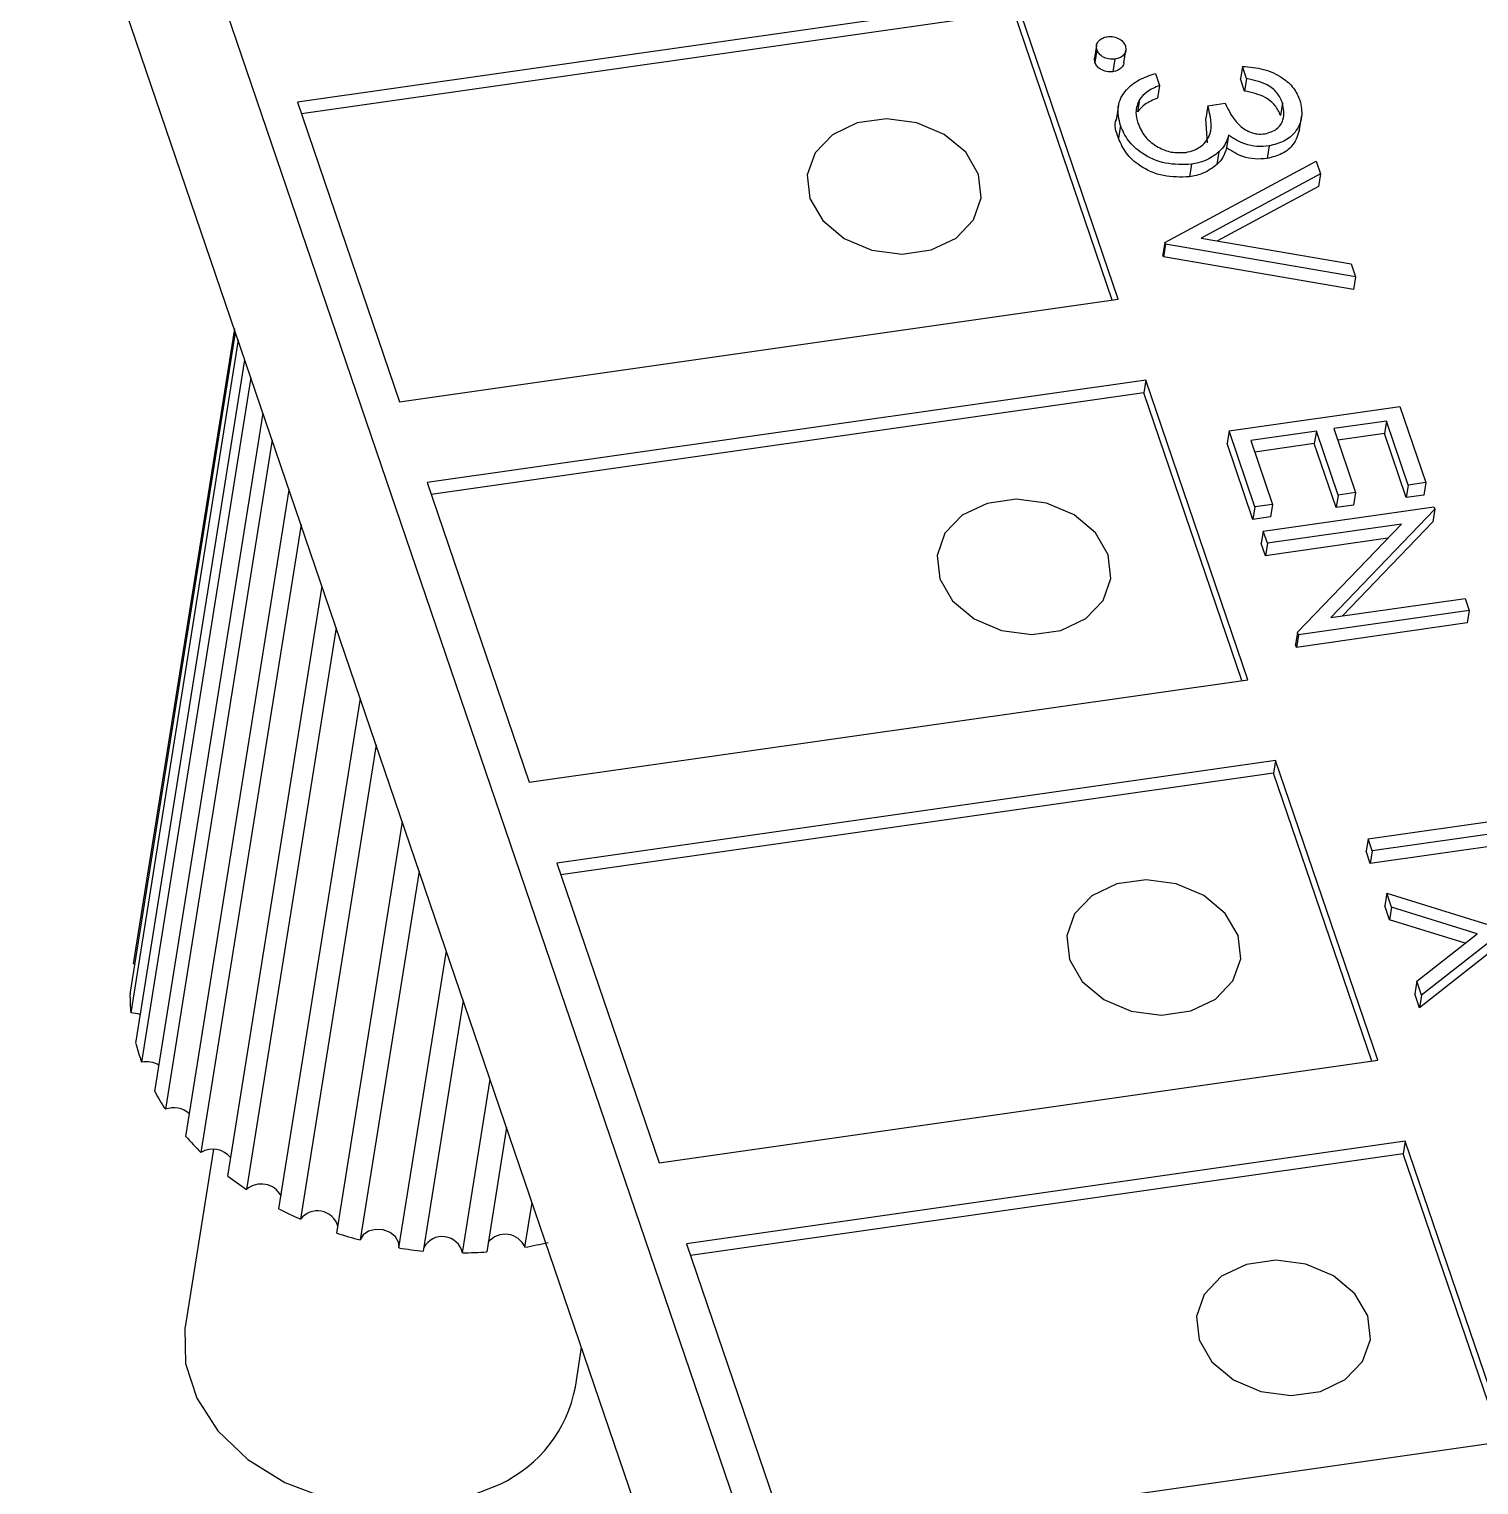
# Model space of a CAD drawing. Header units: millimetres. Extents: x 5 to 415, y 5 to 292.
# Drawn here: x 308.54 to 315.88, y 226.37 to 233.75 of the extents above; entities that cross this region are included whole.
import ezdxf

# ---------------------------------------------------------------- set-up
doc = ezdxf.new("R2010")
doc.units = ezdxf.units.MM

msp = doc.modelspace()

# ---------------------------------------------------------------- linework, layer by layer
at = {"color": 7, "linetype": 'Continuous', "lineweight": 25}
for p, q in [((313.8644, 221.1438), (308.701, 236.2962)), ((313.7019, 220.1254), (308.5385, 235.2778)), ((313.5371, 233.8959), (309.8974, 233.3766)), ((314.0543, 232.3779), (313.5371, 233.8959)), ((313.5269, 233.8323), (309.9176, 233.3172)), ((314.024, 232.3736), (313.5269, 233.8323)), ((313.9442, 233.6628), (313.934, 233.5991)), ((313.9362, 233.5772), (313.9349, 233.5991)), ((313.9464, 233.6409), (313.9362, 233.5772)), ((314.0378, 233.5942), (314.0277, 233.5306)), ((314.0826, 233.5754), (314.0927, 233.6391)), ((314.2425, 233.5224), (314.2634, 233.4611)), ((314.6837, 233.5578), (314.6735, 233.4941)), ((314.7046, 233.4965), (314.6837, 233.5578)), ((314.2634, 233.4611), (314.2532, 233.3974)), ((314.6944, 233.4328), (314.6735, 233.4941)), ((314.7046, 233.4965), (314.6944, 233.4328)), ((309.8974, 233.3766), (310.4147, 231.8586)), ((314.0562, 233.363), (314.0435, 233.2835)), ((314.1621, 233.3905), (314.1519, 233.3269)), ((314.5076, 233.3582), (314.5963, 233.3708)), ((314.8863, 233.3726), (314.8761, 233.309)), ((314.5076, 233.3582), (314.4975, 233.2945)), ((314.5068, 233.1704), (314.4975, 233.2945)), ((314.9713, 233.2294), (314.984, 233.309)), ((314.0652, 233.2582), (314.055, 233.1945)), ((314.613, 233.2089), (314.6028, 233.1453)), ((314.818, 233.1545), (314.8079, 233.0909)), ((314.2902, 232.666), (315.0563, 233.0783)), ((314.5644, 233.1244), (314.5543, 233.0607)), ((315.0563, 233.0783), (315.0787, 233.0126)), ((314.4247, 233.0617), (314.4146, 232.998)), ((315.0787, 233.0126), (314.475, 232.6877)), ((315.0787, 233.0126), (315.0685, 232.949)), ((315.0685, 232.949), (314.5569, 232.6736)), ((314.2902, 232.666), (314.2801, 232.6023)), ((314.2932, 232.6572), (314.2831, 232.5935)), ((314.2932, 232.6572), (314.2902, 232.666)), ((315.2563, 232.4916), (314.2932, 232.6572)), ((314.475, 232.6877), (315.2339, 232.5572)), ((314.2831, 232.5935), (314.2801, 232.6023)), ((315.2461, 232.4279), (314.2831, 232.5935)), ((315.2339, 232.5572), (315.2563, 232.4916)), ((315.2563, 232.4916), (315.2461, 232.4279)), ((310.4147, 231.8586), (314.0543, 232.3779)), ((309.0495, 228.858), (309.5842, 232.2093)), ((309.578, 232.2273), (309.0648, 229.0102)), ((309.5969, 232.1718), (309.053, 228.7621)), ((309.0792, 228.6081), (309.6316, 232.0702)), ((309.6617, 231.9817), (309.1084, 228.5131)), ((314.194, 231.9681), (310.5543, 231.4487)), ((314.194, 231.9681), (314.1838, 231.9044)), ((314.7113, 230.4501), (314.194, 231.9681)), ((314.1838, 231.9044), (310.5745, 231.3894)), ((314.6809, 230.4457), (314.1838, 231.9044)), ((314.6155, 231.7114), (315.4801, 231.8347)), ((315.4801, 231.8347), (315.6114, 231.4494)), ((309.175, 228.364), (309.7233, 231.8009)), ((315.4123, 231.7608), (315.1463, 231.7228)), ((315.4123, 231.7608), (315.4021, 231.6971)), ((315.5227, 231.4367), (315.4123, 231.7608)), ((314.6155, 231.7114), (314.6054, 231.6477)), ((314.7468, 231.326), (314.6155, 231.7114)), ((315.0576, 231.7102), (314.7251, 231.6627)), ((315.0576, 231.7102), (315.0474, 231.6465)), ((315.168, 231.3861), (315.0576, 231.7102)), ((315.1463, 231.7228), (315.2567, 231.3988)), ((315.4021, 231.6971), (315.1665, 231.6635)), ((315.5126, 231.3731), (315.4021, 231.6971)), ((309.7696, 231.6653), (309.2286, 228.2742)), ((314.7367, 231.2624), (314.6054, 231.6477)), ((314.7251, 231.6627), (314.8355, 231.3387)), ((315.0474, 231.6465), (314.7453, 231.6034)), ((315.1579, 231.3225), (315.0474, 231.6465)), ((310.5543, 231.4487), (311.0716, 229.9307)), ((315.6114, 231.4494), (315.5227, 231.4367)), ((315.6114, 231.4494), (315.6012, 231.3857)), ((309.3328, 228.1365), (309.8555, 231.4131)), ((315.168, 231.3861), (315.1579, 231.3225)), ((315.2567, 231.3988), (315.168, 231.3861)), ((315.2567, 231.3988), (315.2465, 231.3351)), ((315.5227, 231.4367), (315.5126, 231.3731)), ((315.6012, 231.3857), (315.5126, 231.3731)), ((314.7468, 231.326), (314.7367, 231.2624)), ((314.8355, 231.3387), (314.7468, 231.326)), ((314.7886, 231.2034), (315.6532, 231.3268)), ((314.8355, 231.3387), (314.8253, 231.275)), ((315.6575, 231.3139), (315.1309, 230.7655)), ((315.2465, 231.3351), (315.1579, 231.3225)), ((315.6575, 231.3139), (315.6474, 231.2503)), ((315.6532, 231.3268), (315.6575, 231.3139)), ((309.9157, 231.2363), (309.4083, 228.0558)), ((314.8253, 231.275), (314.7367, 231.2624)), ((315.4884, 231.239), (314.8095, 231.1421)), ((314.9629, 230.6919), (315.4884, 231.239)), ((315.6474, 231.2503), (315.1899, 230.774)), ((314.7886, 231.2034), (314.7785, 231.1398)), ((314.8095, 231.1421), (314.7886, 231.2034)), ((315.4192, 231.1669), (314.7993, 231.0785)), ((314.7993, 231.0785), (314.7785, 231.1398)), ((314.8095, 231.1421), (314.7993, 231.0785)), ((309.5455, 227.9355), (310.0222, 230.9239)), ((315.1309, 230.7655), (315.8113, 230.8626)), ((315.8113, 230.8626), (315.8322, 230.8013)), ((315.8322, 230.8013), (314.9677, 230.678)), ((315.8322, 230.8013), (315.8221, 230.7377)), ((310.0939, 230.7135), (309.6398, 227.8673)), ((315.8221, 230.7377), (314.9575, 230.6143)), ((314.9629, 230.6919), (314.9528, 230.6283)), ((314.9677, 230.678), (314.9575, 230.6143)), ((314.9677, 230.678), (314.9629, 230.6919)), ((314.9575, 230.6143), (314.9528, 230.6283)), ((311.0716, 229.9307), (314.7113, 230.4501)), ((309.8039, 227.7698), (310.2162, 230.3545)), ((310.2962, 230.1198), (309.9129, 227.7171)), ((314.8509, 230.0402), (311.2113, 229.5208)), ((314.8408, 229.9766), (311.2315, 229.4615)), ((314.8509, 230.0402), (314.8408, 229.9766)), ((315.3379, 228.5179), (314.8408, 229.9766)), ((315.3682, 228.5222), (314.8509, 230.0402)), ((315.3198, 229.6446), (316.0957, 229.7553)), ((310.0967, 227.6466), (310.4291, 229.7298)), ((316.1166, 229.694), (315.3407, 229.5833)), ((315.3198, 229.6446), (315.3097, 229.5809)), ((315.3407, 229.5833), (315.3198, 229.6446)), ((316.1064, 229.6303), (315.3306, 229.5196)), ((315.3306, 229.5196), (315.3097, 229.5809)), ((315.3407, 229.5833), (315.3306, 229.5196)), ((310.5138, 229.4811), (310.2156, 227.6118)), ((311.2113, 229.5208), (311.7286, 228.0029)), ((315.4138, 229.3687), (315.4037, 229.305)), ((315.4379, 229.2979), (315.4138, 229.3687)), ((315.4138, 229.3687), (315.9308, 229.2086)), ((315.4278, 229.2343), (315.4037, 229.305)), ((315.4379, 229.2979), (315.4278, 229.2343)), ((315.8117, 229.1154), (315.4278, 229.2343)), ((315.8728, 229.1633), (315.4379, 229.2979)), ((315.5658, 228.9227), (315.8728, 229.1633)), ((315.9549, 229.1378), (315.5899, 228.852)), ((310.4112, 227.5712), (310.6515, 229.0772)), ((315.9447, 229.0742), (315.5797, 228.7883)), ((309.0736, 229.0086), (309.0648, 229.0102)), ((315.5658, 228.9227), (315.5556, 228.8591)), ((315.5899, 228.852), (315.5658, 228.9227)), ((310.7373, 228.8254), (310.5348, 227.5558)), ((315.5797, 228.7883), (315.5556, 228.8591)), ((315.5899, 228.852), (315.5797, 228.7883)), ((311.7286, 228.0029), (315.3682, 228.5222)), ((310.7335, 227.5471), (310.8736, 228.4253)), ((310.9568, 228.1812), (310.8564, 227.5517)), ((309.4716, 228.0711), (309.3297, 227.1815)), ((315.5079, 228.1123), (311.8682, 227.593)), ((315.5079, 228.1123), (315.4977, 228.0487)), ((316.0252, 226.5944), (315.5079, 228.1123)), ((315.4977, 228.0487), (311.8884, 227.5337)), ((315.9948, 226.59), (315.4977, 228.0487)), ((311.0497, 227.5752), (311.0859, 227.8023)), ((311.8682, 227.593), (312.3855, 226.075)), ((311.3048, 226.8664), (311.3367, 227.0665)), ((312.3855, 226.075), (316.0252, 226.5944))]:
    msp.add_line(p, q, dxfattribs=at)
at = {"color": 7, "linetype": 'Continuous', "lineweight": 25, "flags": 128}
for points in [[(312.4931, 232.8888), (312.5582, 232.7771), (312.6669, 232.6862), (312.8062, 232.6271), (312.9592, 232.6069), (313.1075, 232.6281), (313.2332, 232.6881), (313.3211, 232.7796), (313.3607, 232.8916), (313.3471, 233.0107), (313.2821, 233.1224), (313.1733, 233.2133), (313.0341, 233.2724), (312.8811, 233.2926), (312.7328, 233.2714), (312.6071, 233.2115), (312.5191, 233.12), (312.4796, 233.0079), (312.4931, 232.8888)], [(313.1501, 230.961), (313.2152, 230.8493), (313.3239, 230.7584), (313.4631, 230.6993), (313.6161, 230.6791), (313.7644, 230.7002), (313.8901, 230.7602), (313.9781, 230.8517), (314.0176, 230.9638), (314.0041, 231.0828), (313.939, 231.1946), (313.8303, 231.2854), (313.691, 231.3446), (313.538, 231.3647), (313.3897, 231.3436), (313.264, 231.2836), (313.1761, 231.1921), (313.1365, 231.08), (313.1501, 230.961)], [(313.807, 229.0331), (313.8721, 228.9214), (313.9808, 228.8305), (314.1201, 228.7714), (314.2731, 228.7512), (314.4214, 228.7724), (314.5471, 228.8323), (314.635, 228.9239), (314.6746, 229.0359), (314.661, 229.155), (314.596, 229.2667), (314.4872, 229.3576), (314.348, 229.4167), (314.195, 229.4369), (314.0467, 229.4157), (313.921, 229.3558), (313.833, 229.2642), (313.7935, 229.1522), (313.807, 229.0331)], [(309.1024, 228.7529), (309.0908, 228.7569), (309.053, 228.7621)], [(310.4119, 227.5755), (310.4096, 227.6007), (310.3938, 227.6284), (310.3662, 227.6505), (310.3308, 227.6635), (310.2928, 227.6657), (310.2577, 227.6567), (310.2306, 227.6378), (310.2156, 227.6118)], [(314.464, 227.1053), (314.529, 226.9936), (314.6378, 226.9027), (314.777, 226.8436), (314.93, 226.8234), (315.0783, 226.8445), (315.204, 226.9045), (315.292, 226.996), (315.3315, 227.1081), (315.318, 227.2271), (315.2529, 227.3388), (315.1442, 227.4297), (315.0049, 227.4888), (314.8519, 227.509), (314.7036, 227.4879), (314.5779, 227.4279), (314.49, 227.3364), (314.4504, 227.2243), (314.464, 227.1053)], [(309.3297, 227.1815), (309.3274, 227.1655), (309.3311, 226.9868), (309.388, 226.8102), (309.495, 226.645), (309.6463, 226.5003), (309.8338, 226.3839), (310.0473, 226.3019), (310.2754, 226.2588), (310.5058, 226.2571), (310.726, 226.2966), (310.9241, 226.3754)]]:
    msp.add_lwpolyline(points, dxfattribs=at)
at = {"color": 7, "linetype": 'Continuous', "lineweight": 25}
for centre, radius, start, end in [((309.9772, 228.8433), 0.9278, 179.09025, 185.02039), ((310.0753, 228.8616), 1.0278, 194.28125, 199.81994), ((309.1307, 228.3881), 0.127, 58.92979, 100.11497), ((310.2314, 228.9326), 1.1996, 208.2903, 213.28655), ((309.2705, 228.1581), 0.1234, 49.20348, 109.84128), ((310.4072, 229.0661), 1.4207, 220.86498, 225.32829), ((309.4679, 227.9533), 0.1185, 38.86971, 120.17506), ((310.562, 229.2422), 1.6556, 232.11907, 236.1495), ((309.7144, 227.7827), 0.1128, 27.6572, 131.38756), ((310.6673, 229.4177), 1.8604, 242.34798, 246.07684), ((309.9986, 227.6508), 0.1084, 16.75582, 142.28895), ((310.7159, 229.5409), 1.9929, 251.8996, 255.46117), ((310.6306, 227.5235), 0.1056, 12.91656, 151.78241), ((310.9493, 227.5314), 0.1095, 23.57743, 141.12154), ((310.7237, 229.5714), 2.0244, 261.12068, 264.64522), ((310.7217, 229.4948), 1.9478, 270.34853, 273.96494), ((310.743, 229.3286), 1.78, 279.92073, 283.76099), ((310.634, 226.9933), 0.6827, 295.15162, 349.28813)]:
    msp.add_arc(centre, radius, start, end, dxfattribs=at)
for points, knots in [([(313.9464, 233.6409), (313.9448, 233.6494), (313.9416, 233.6666), (313.9551, 233.6878), (313.9745, 233.7028), (313.9909, 233.7063), (313.999, 233.7081)], [0, 0, 0, 0, 0.2795373, 0.559056, 0.7794425, 1, 1, 1, 1]), ([(313.999, 233.7081), (314.01, 233.7086), (314.032, 233.7098), (314.0607, 233.6975), (314.0816, 233.6809), (314.0875, 233.6679), (314.0905, 233.6614)], [0, 0, 0, 0, 0.279517, 0.559326, 0.779544, 1, 1, 1, 1]), ([(314.0905, 233.6614), (314.0921, 233.6528), (314.0954, 233.6357), (314.082, 233.6143), (314.0623, 233.5995), (314.046, 233.596), (314.0378, 233.5942)], [0, 0, 0, 0, 0.279647, 0.559299, 0.779615, 1, 1, 1, 1]), ([(314.0378, 233.5942), (314.0269, 233.5937), (314.005, 233.5928), (313.9762, 233.6048), (313.9555, 233.6215), (313.9494, 233.6344), (313.9464, 233.6409)], [0, 0, 0, 0, 0.279539, 0.559327, 0.779689, 1, 1, 1, 1]), ([(314.0277, 233.5306), (314.0167, 233.5301), (313.9948, 233.5292), (313.966, 233.5412), (313.9453, 233.5578), (313.9393, 233.5707), (313.9362, 233.5772)], [0, 0, 0, 0, 0.279539, 0.559327, 0.779689, 1, 1, 1, 1]), ([(314.0818, 233.5754), (314.0819, 233.5745), (314.0828, 233.565), (314.0713, 233.5508), (314.0523, 233.5359), (314.0359, 233.5323), (314.0277, 233.5306)], [0, 0, 0, 0, 0.043525, 0.414843, 0.707376, 1, 1, 1, 1]), ([(314.0652, 233.2582), (314.058, 233.29), (314.0436, 233.3536), (314.0847, 233.437), (314.1575, 233.4924), (314.2141, 233.5124), (314.2425, 233.5224)], [0, 0, 0, 0, 0.279886, 0.558979, 0.779263, 1, 1, 1, 1]), ([(314.6837, 233.5578), (314.7196, 233.5547), (314.7914, 233.5484), (314.8827, 233.5067), (314.9464, 233.4496), (314.9652, 233.4073), (314.9747, 233.3861)], [0, 0, 0, 0, 0.2802877, 0.5596797, 0.7797465, 1, 1, 1, 1]), ([(314.2634, 233.4611), (314.2404, 233.4512), (314.1993, 233.4337), (314.1735, 233.4037), (314.1621, 233.3905)], [0, 0, 0, 0, 0.560694, 1, 1, 1, 1]), ([(314.8863, 233.3726), (314.8784, 233.3901), (314.8628, 233.4251), (314.8003, 233.4753), (314.7409, 233.4885), (314.7046, 233.4965)], [0, 0, 0, 0, 0.280622, 0.560395, 1, 1, 1, 1]), ([(314.1621, 233.3905), (314.1532, 233.3687), (314.1374, 233.3296), (314.1491, 233.2881), (314.1542, 233.2697)], [0, 0, 0, 0, 0.558748, 1, 1, 1, 1]), ([(314.2532, 233.3974), (314.2302, 233.3876), (314.1892, 233.37), (314.1633, 233.3401), (314.1519, 233.3269)], [0, 0, 0, 0, 0.560694, 1, 1, 1, 1]), ([(314.5963, 233.3708), (314.614, 233.3329), (314.6406, 233.2761), (314.7104, 233.2265), (314.7601, 233.2135), (314.785, 233.2151), (314.7975, 233.2159)], [0, 0, 0, 0, 0.499406, 0.748973, 0.87454, 1, 1, 1, 1]), ([(314.8761, 233.309), (314.8683, 233.3265), (314.8526, 233.3614), (314.7901, 233.4117), (314.7307, 233.4248), (314.6944, 233.4328)], [0, 0, 0, 0, 0.280622, 0.560395, 1, 1, 1, 1]), ([(314.7975, 233.2159), (314.8189, 233.2226), (314.862, 233.236), (314.9002, 233.2963), (314.8915, 233.3437), (314.8863, 233.3726)], [0, 0, 0, 0, 0.278884, 0.56004, 1, 1, 1, 1]), ([(314.9747, 233.3861), (314.9803, 233.3579), (314.9917, 233.3015), (314.9587, 233.2275), (314.8976, 233.1747), (314.8445, 233.1612), (314.818, 233.1545)], [0, 0, 0, 0, 0.280085, 0.5598683, 0.7800992, 1, 1, 1, 1]), ([(314.055, 233.1945), (314.0431, 233.2274), (314.0309, 233.2611), (314.0451, 233.2905), (314.0454, 233.2912)], [0, 0, 0, 0, 0.976287, 1, 1, 1, 1]), ([(314.3964, 233.1219), (314.4111, 233.1251), (314.4406, 233.1313), (314.4878, 233.1604), (314.5409, 233.2345), (314.5209, 233.3087), (314.5076, 233.3582)], [0, 0, 0, 0, 0.1255755, 0.251167, 0.5006043, 1, 1, 1, 1]), ([(314.4247, 233.0617), (314.3806, 233.0605), (314.2923, 233.0581), (314.1773, 233.109), (314.1, 233.1799), (314.0768, 233.2321), (314.0652, 233.2582)], [0, 0, 0, 0, 0.279342, 0.558834, 0.779273, 1, 1, 1, 1]), ([(314.1542, 233.2697), (314.1643, 233.2463), (314.1845, 233.1996), (314.2487, 233.1486), (314.3236, 233.1188), (314.3721, 233.1209), (314.3964, 233.1219)], [0, 0, 0, 0, 0.280589, 0.560141, 0.780308, 1, 1, 1, 1]), ([(314.9722, 233.2374), (314.9643, 233.211), (314.95, 233.1633), (314.887, 233.1111), (314.8342, 233.0976), (314.8079, 233.0909)], [0, 0, 0, 0, 0.3849, 0.692681, 1, 1, 1, 1]), ([(314.4146, 232.998), (314.3704, 232.9968), (314.2822, 232.9945), (314.1671, 233.0454), (314.0898, 233.1163), (314.0666, 233.1684), (314.055, 233.1945)], [0, 0, 0, 0, 0.279342, 0.558834, 0.779273, 1, 1, 1, 1]), ([(314.6028, 233.1453), (314.5977, 233.1279), (314.5887, 233.0968), (314.5648, 233.0717), (314.5543, 233.0607)], [0, 0, 0, 0, 0.559795, 1, 1, 1, 1]), ([(314.613, 233.2089), (314.6079, 233.1915), (314.5988, 233.1604), (314.5749, 233.1354), (314.5644, 233.1244)], [0, 0, 0, 0, 0.559795, 1, 1, 1, 1]), ([(314.8079, 233.0909), (314.7875, 233.0891), (314.7468, 233.0857), (314.6721, 233.1008), (314.6291, 233.1284), (314.6028, 233.1453)], [0, 0, 0, 0, 0.280508, 0.560792, 1, 1, 1, 1]), ([(314.818, 233.1545), (314.7977, 233.1528), (314.757, 233.1493), (314.6823, 233.1645), (314.6392, 233.1921), (314.613, 233.2089)], [0, 0, 0, 0, 0.280508, 0.560792, 1, 1, 1, 1]), ([(314.5644, 233.1244), (314.5424, 233.1075), (314.503, 233.0774), (314.4487, 233.0665), (314.4247, 233.0617)], [0, 0, 0, 0, 0.55946, 1, 1, 1, 1]), ([(314.5543, 233.0607), (314.5322, 233.0439), (314.4929, 233.0138), (314.4385, 233.0028), (314.4146, 232.998)], [0, 0, 0, 0, 0.55946, 1, 1, 1, 1])]:
    msp.add_open_spline(points, degree=3, knots=knots, dxfattribs=at)

doc.saveas('drawing.dxf')
